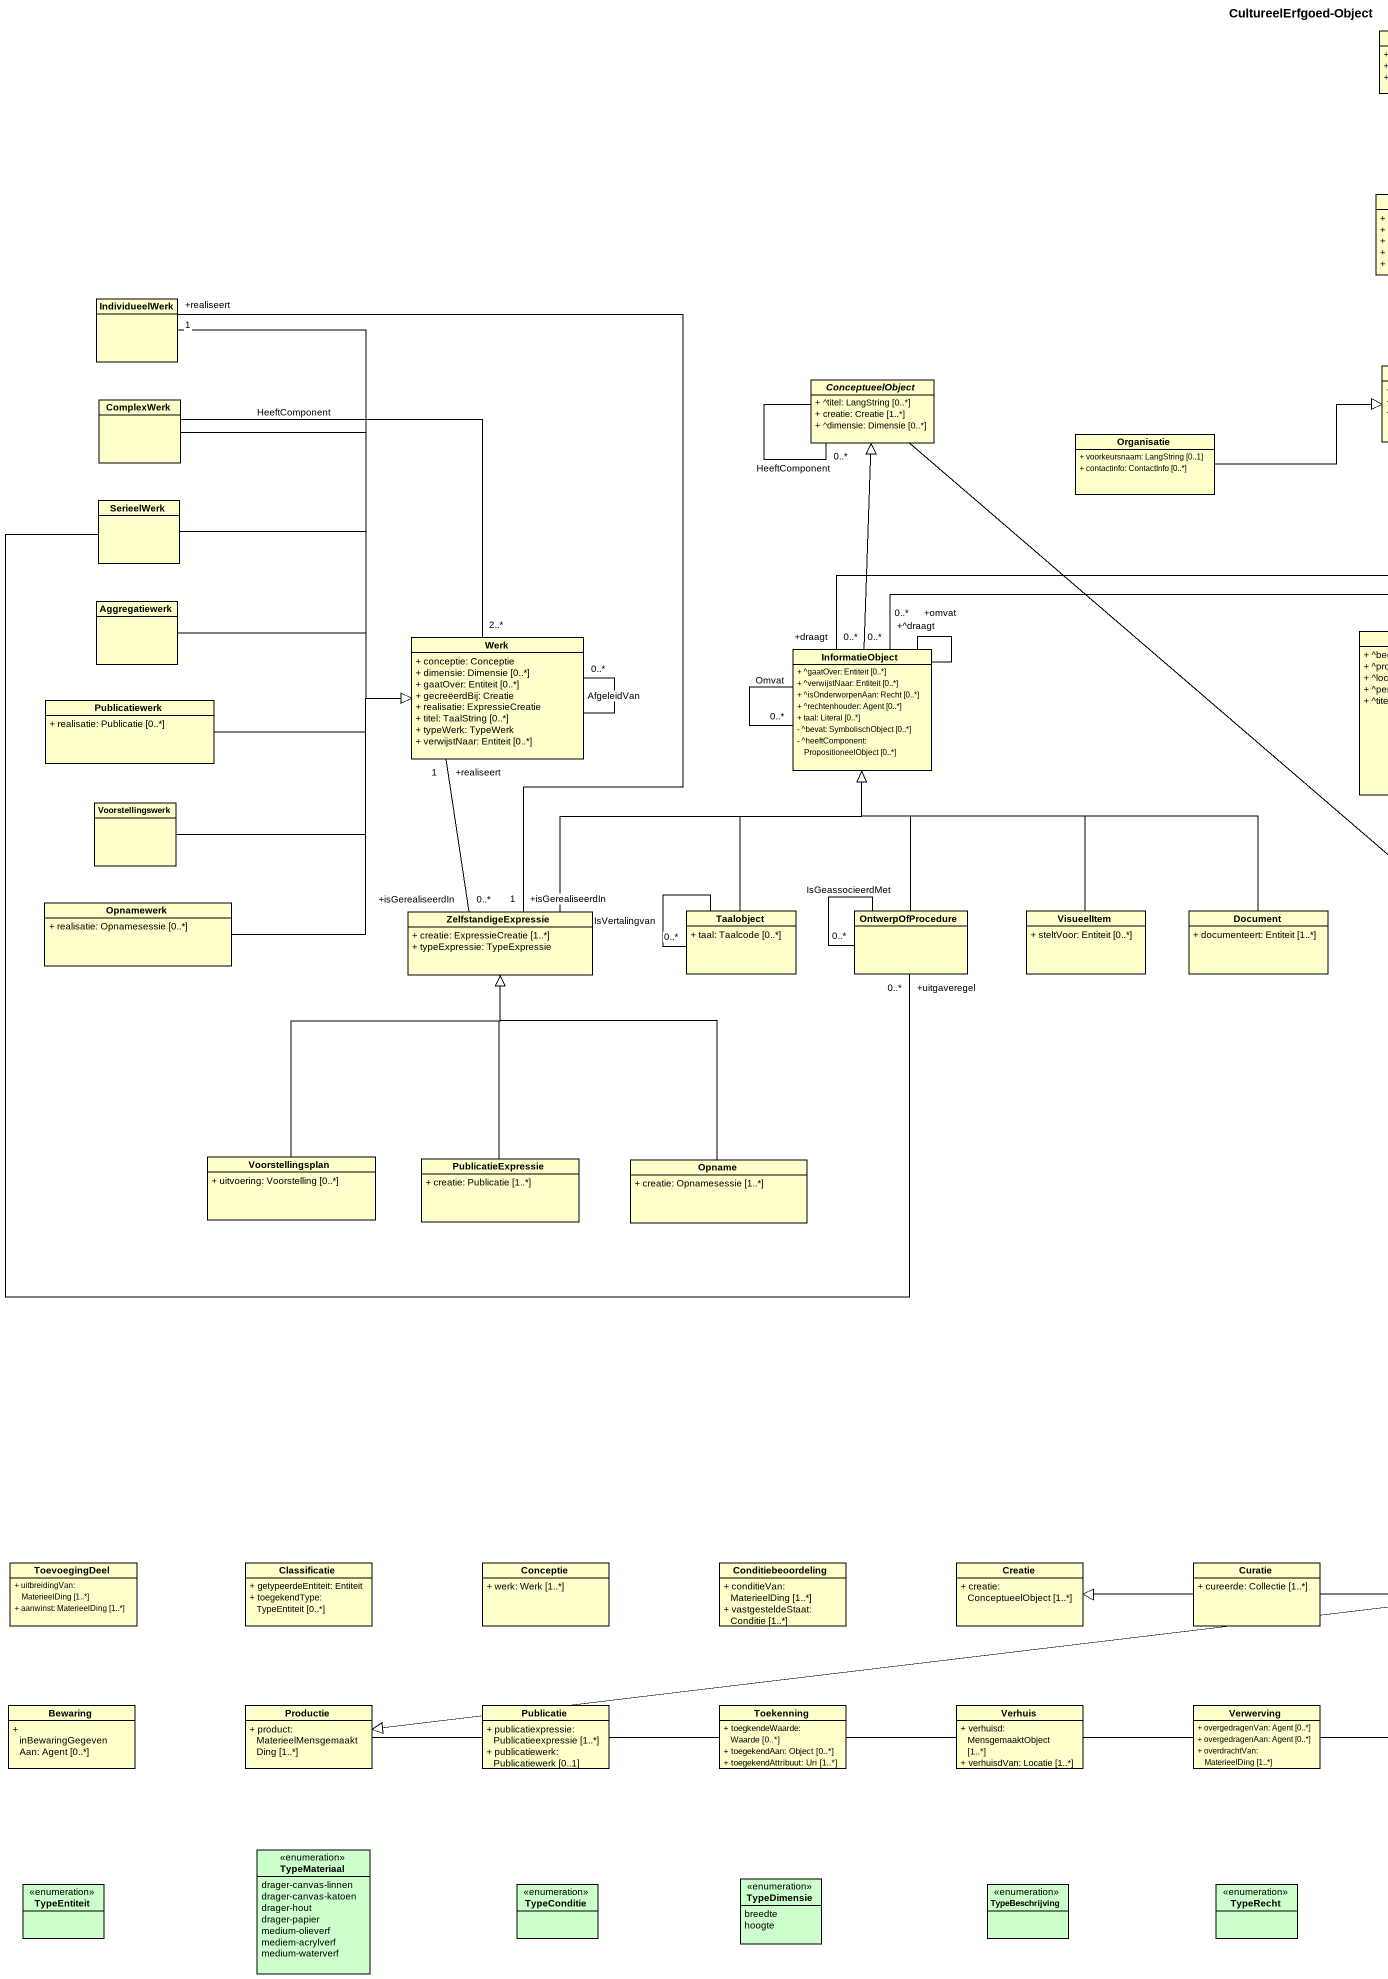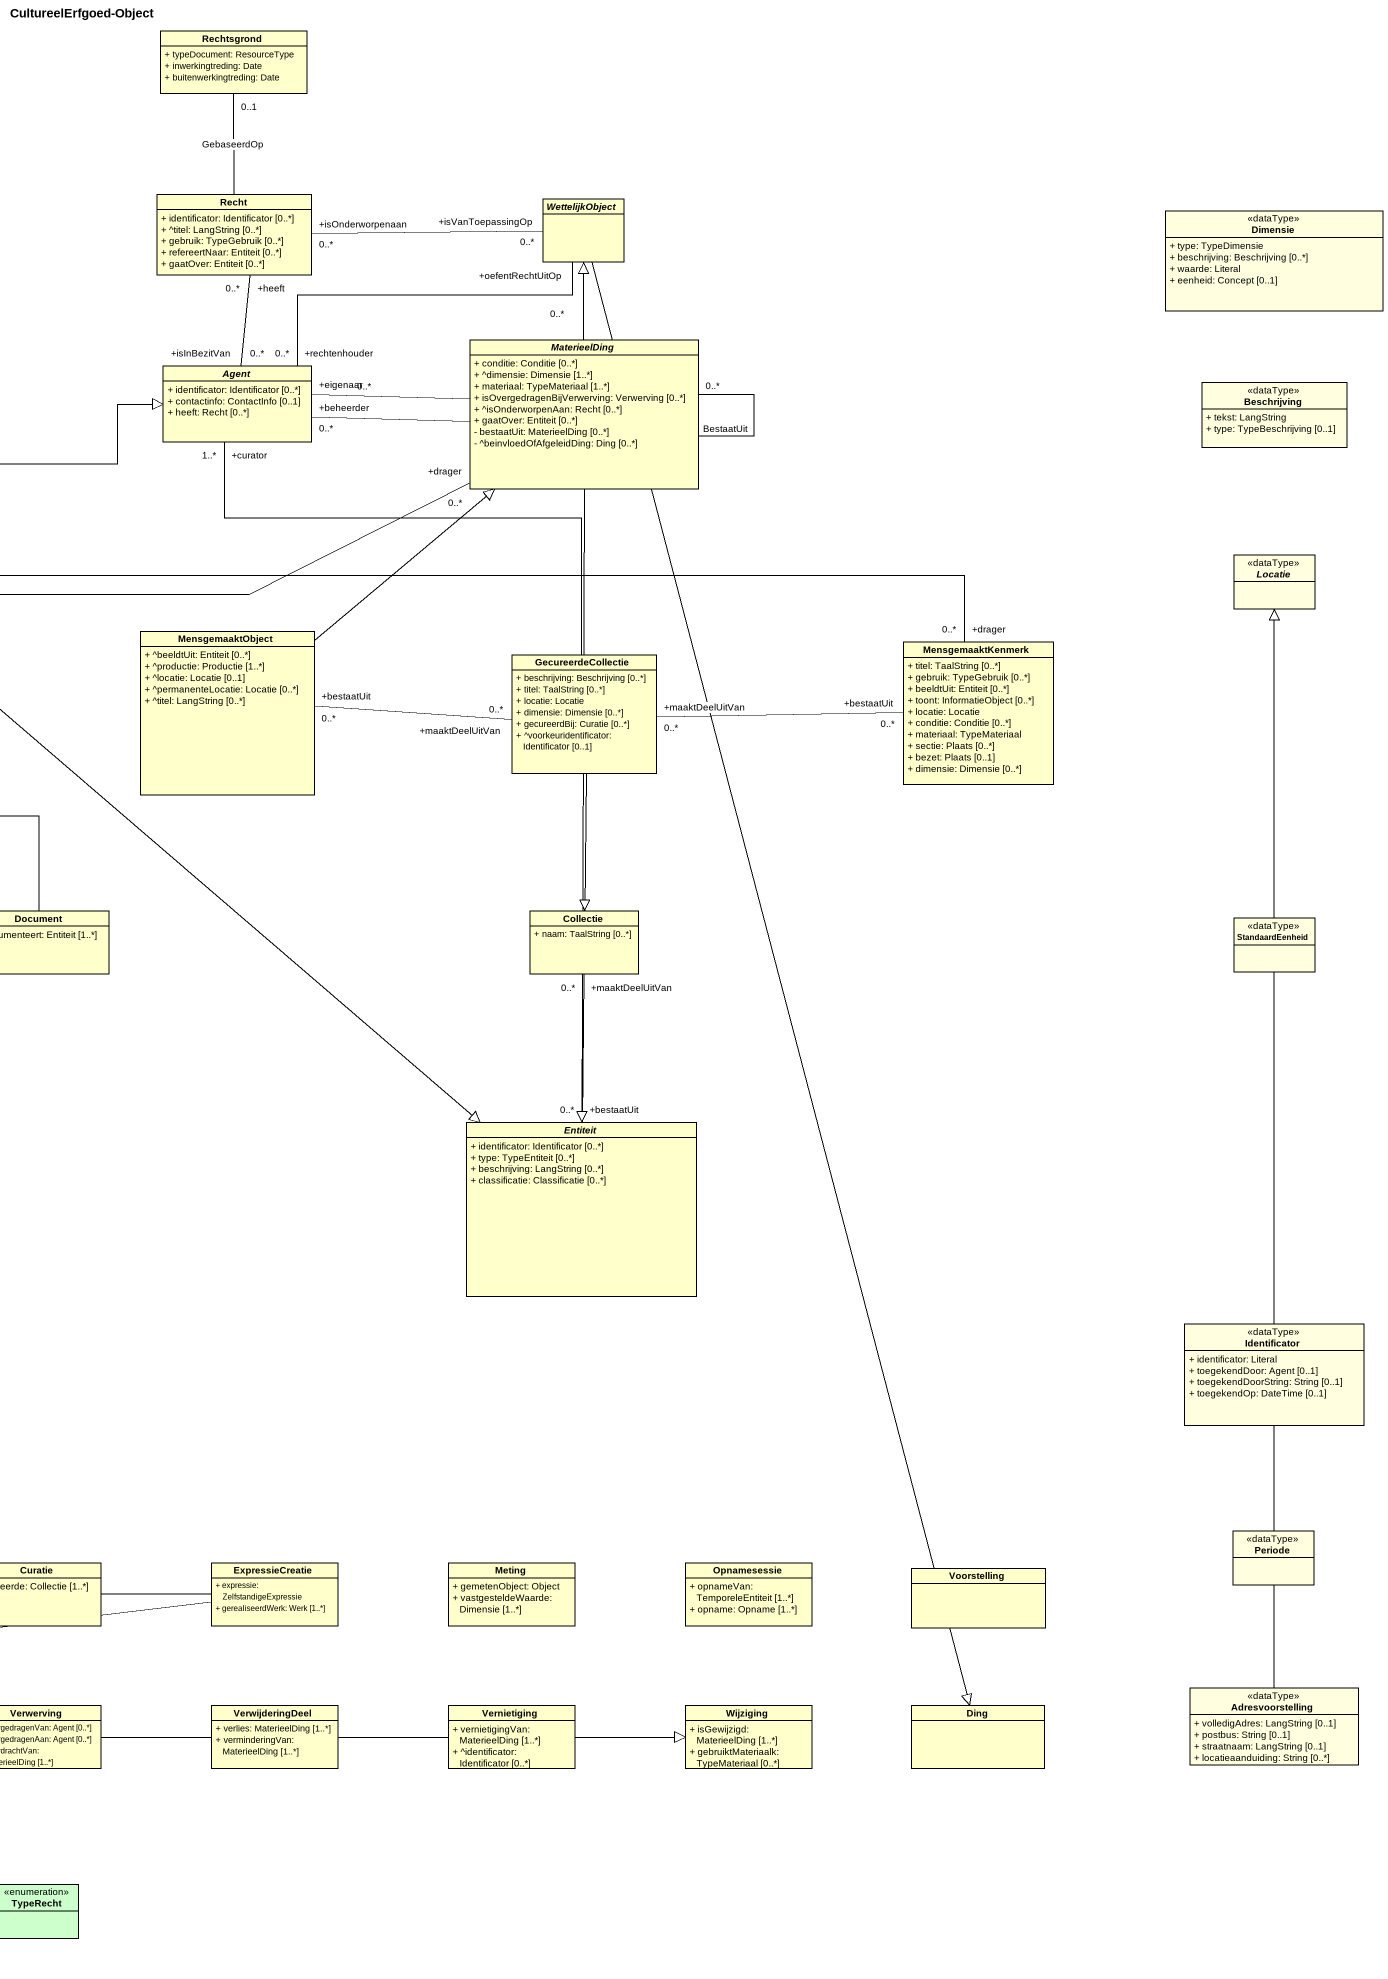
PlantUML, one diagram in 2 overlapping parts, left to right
@startuml
title CultureelErfgoed-Object
hide circle
hide empty members
skinparam classAttributeIconSize 0
class Rechtsgrond {
  + typeDocument: ResourceType
  + inwerkingtreding: Date
  + buitenwerkingtreding: Date
}
class Recht {
  + identificator: Identificator [0..*]
  + ^titel: LangString [0..*]
  + gebruik: TypeGebruik [0..*]
  + refereertNaar: Entiteit [0..*]
  + gaatOver: Entiteit [0..*]
}
abstract class WettelijkObject
class Dimensie <<dataType>> #FFFFE0 {
  + type: TypeDimensie
  + beschrijving: Beschrijving [0..*]
  + waarde: Literal
  + eenheid: Concept [0..1]
}
class IndividueelWerk
abstract class "Agent" as Agent_ {
  + identificator: Identificator [0..*]
  + contactinfo: ContactInfo [0..1]
  + heeft: Recht [0..*]
}
abstract class MaterieelDing {
  + conditie: Conditie [0..*]
  + ^dimensie: Dimensie [1..*]
  + materiaal: TypeMateriaal [1..*]
  + isOvergedragenBijVerwerving: Verwerving [0..*]
  + ^isOnderworpenAan: Recht [0..*]
  + gaatOver: Entiteit [0..*]
  - bestaatUit: MaterieelDing [0..*]
  - ^beinvloedOfAfgeleidDing: Ding [0..*]
}
class ComplexWerk
abstract class ConceptueelObject {
  + ^titel: LangString [0..*]
  + creatie: Creatie [1..*]
  + ^dimensie: Dimensie [0..*]
}
class Beschrijving <<dataType>> #FFFFE0 {
  + tekst: LangString
  + type: TypeBeschrijving [0..1]
}
class Organisatie {
  + voorkeursnaam: LangString [0..1]
  + contactinfo: ContactInfo [0..*]
}
class SerieelWerk
abstract class Locatie <<dataType>> #FFFFE0
class Aggregatiewerk
class Werk {
  + conceptie: Conceptie
  + dimensie: Dimensie [0..*]
  + gaatOver: Entiteit [0..*]
  + gecreëerdBij: Creatie
  + realisatie: ExpressieCreatie
  + titel: TaalString [0..*]
  + typeWerk: TypeWerk
  + verwijstNaar: Entiteit [0..*]
}
class InformatieObject {
  + ^gaatOver: Entiteit [0..*]
  + ^verwijstNaar: Entiteit [0..*]
  + ^isOnderworpenAan: Recht [0..*]
  + ^rechtenhouder: Agent [0..*]
  + taal: Literal [0..*]
  - ^bevat: SymbolischObject [0..*]
  - ^heeftComponent: PropositioneelObject [0..*]
}
class MensgemaaktObject {
  + ^beeldtUit: Entiteit [0..*]
  + ^productie: Productie [1..*]
  + ^locatie: Locatie [0..1]
  + ^permanenteLocatie: Locatie [0..*]
  + ^titel: LangString [0..*]
}
class GecureerdeCollectie {
  + beschrijving: Beschrijving [0..*]
  + titel: TaalString [0..*]
  + locatie: Locatie
  + dimensie: Dimensie [0..*]
  + gecureerdBij: Curatie [0..*]
  + ^voorkeuridentificator: Identificator [0..1]
}
class MensgemaaktKenmerk {
  + titel: TaalString [0..*]
  + gebruik: TypeGebruik [0..*]
  + beeldtUit: Entiteit [0..*]
  + toont: InformatieObject [0..*]
  + locatie: Locatie
  + conditie: Conditie [0..*]
  + materiaal: TypeMateriaal
  + sectie: Plaats [0..*]
  + bezet: Plaats [0..1]
  + dimensie: Dimensie [0..*]
}
class Publicatiewerk {
  + realisatie: Publicatie [0..*]
}
class Voorstellingswerk
class Opnamewerk {
  + realisatie: Opnamesessie [0..*]
}
class ZelfstandigeExpressie {
  + creatie: ExpressieCreatie [1..*]
  + typeExpressie: TypeExpressie
}
class Taalobject {
  + taal: Taalcode [0..*]
}
class OntwerpOfProcedure
class VisueelItem {
  + steltVoor: Entiteit [0..*]
}
class Document {
  + documenteert: Entiteit [1..*]
}
class Collectie {
  + naam: TaalString [0..*]
}
class StandaardEenheid <<dataType>> #FFFFE0
abstract class Entiteit {
  + identificator: Identificator [0..*]
  + type: TypeEntiteit [0..*]
  + beschrijving: LangString [0..*]
  + classificatie: Classificatie [0..*]
}
class Voorstellingsplan {
  + uitvoering: Voorstelling [0..*]
}
class PublicatieExpressie {
  + creatie: Publicatie [1..*]
}
class Opname {
  + creatie: Opnamesessie [1..*]
}
class Identificator <<dataType>> #FFFFE0 {
  + identificator: Literal
  + toegekendDoor: Agent [0..1]
  + toegekendDoorString: String [0..1]
  + toegekendOp: DateTime [0..1]
}
class Periode <<dataType>> #FFFFE0
class ToevoegingDeel {
  + uitbreidingVan: MaterieelDing [1..*]
  + aanwinst: MaterieelDing [1..*]
}
class Classificatie {
  + getypeerdeEntiteit: Entiteit
  + toegekendType: TypeEntiteit [0..*]
}
class Conceptie {
  + werk: Werk [1..*]
}
class Conditiebeoordeling {
  + conditieVan: MaterieelDing [1..*]
  + vastgesteldeStaat: Conditie [1..*]
}
class Creatie {
  + creatie: ConceptueelObject [1..*]
}
class Curatie {
  + cureerde: Collectie [1..*]
}
class ExpressieCreatie {
  + expressie: ZelfstandigeExpressie
  + gerealiseerdWerk: Werk [1..*]
}
class Meting {
  + gemetenObject: Object
  + vastgesteldeWaarde: Dimensie [1..*]
}
class Opnamesessie {
  + opnameVan: TemporeleEntiteit [1..*]
  + opname: Opname [1..*]
}
class Voorstelling
class Bewaring {
  + inBewaringGegevenAan: Agent [0..*]
}
class Productie {
  + product: MaterieelMensgemaaktDing [1..*]
}
class Publicatie {
  + publicatiexpressie: Publicatieexpressie [1..*]
  + publicatiewerk: Publicatiewerk [0..1]
}
class Toekenning {
  + toegkendeWaarde: Waarde [0..*]
  + toegekendAan: Object [0..*]
  + toegekendAttribuut: Uri [1..*]
}
class Verhuis {
  + verhuisd: MensgemaaktObject [1..*]
  + verhuisdVan: Locatie [1..*]
}
class Verwerving {
  + overgedragenVan: Agent [0..*]
  + overgedragenAan: Agent [0..*]
  + overdrachtVan: MaterieelDing [1..*]
}
class VerwijderingDeel {
  + verlies: MaterieelDing [1..*]
  + verminderingVan: MaterieelDing [1..*]
}
class Vernietiging {
  + vernietigingVan: MaterieelDing [1..*]
  + ^identificator: Identificator [0..*]
}
class Wijziging {
  + isGewijzigd: MaterieelDing [1..*]
  + gebruiktMateriaalk: TypeMateriaal [0..*]
}
class Ding
class Adresvoorstelling <<dataType>> #FFFFE0 {
  + volledigAdres: LangString [0..1]
  + postbus: String [0..1]
  + straatnaam: LangString [0..1]
  + locatieaanduiding: String [0..*]
}
enum TypeMateriaal #CCFFCC {
  drager-canvas-linnen
  drager-canvas-katoen
  drager-hout
  drager-papier
  medium-olieverf
  mediem-acrylverf
  medium-waterverf
}
enum TypeDimensie #CCFFCC {
  breedte
  hoogte
}
enum TypeEntiteit #CCFFCC
enum TypeConditie #CCFFCC
enum TypeBeschrijving #CCFFCC
enum TypeRecht #CCFFCC
Recht -up- "0..1" Rechtsgrond : GebaseerdOp
WettelijkObject "+isVanToepassingOp\n0..*" -left- "+isOnderworpenaan\n0..*" Recht
WettelijkObject "+oefentRechtUitOp\n0..*" -left- "+rechtenhouder\n0..*" Agent_
WettelijkObject --|> Ding
IndividueelWerk --|> Werk
IndividueelWerk "+realiseert\n1" -- "+isGerealiseerdIn\n1" ZelfstandigeExpressie
Agent_ "+isInBezitVan\n0..*" -up- "+heeft\n0..*" Recht
MaterieelDing -up-|> WettelijkObject
MaterieelDing -left- "+beheerder\n0..*" Agent_
MaterieelDing -left- "+eigenaar\n0..*" Agent_
MaterieelDing -- "0..*" MaterieelDing : BestaatUit
MaterieelDing "+drager\n0..*" -left- "+^draagt\n0..*" InformatieObject
MaterieelDing --|> Entiteit
ComplexWerk --|> Werk
ComplexWerk -- "2..*" Werk : HeeftComponent
ConceptueelObject -- "0..*" ConceptueelObject : HeeftComponent
ConceptueelObject --|> Entiteit
Organisatie -right-|> Agent_
SerieelWerk -right-|> Werk
SerieelWerk -right- "+uitgaveregel\n0..*" OntwerpOfProcedure
Aggregatiewerk -right-|> Werk
Werk -- "0..*" Werk : AfgeleidVan
Werk "+realiseert\n1" -- "+isGerealiseerdIn\n0..*" ZelfstandigeExpressie
InformatieObject -up-|> ConceptueelObject
InformatieObject -- "0..*" InformatieObject : Omvat
InformatieObject -- "+omvat\n0..*" InformatieObject
MensgemaaktObject -up-|> MaterieelDing
GecureerdeCollectie -up- "+curator\n1..*" Agent_
GecureerdeCollectie "+maaktDeelUitVan\n0..*" -left- "+bestaatUit\n0..*" MensgemaaktObject
GecureerdeCollectie --|> Collectie
MensgemaaktKenmerk "+drager\n0..*" -left- "+draagt\n0..*" InformatieObject
MensgemaaktKenmerk "+bestaatUit\n0..*" -left- "+maaktDeelUitVan\n0..*" GecureerdeCollectie
Publicatiewerk -right-|> Werk
Voorstellingswerk -right-|> Werk
Opnamewerk -up-|> Werk
ZelfstandigeExpressie -up-|> InformatieObject
Taalobject -up-|> InformatieObject
Taalobject -- "0..*" Taalobject : IsVertalingvan
OntwerpOfProcedure -up-|> InformatieObject
OntwerpOfProcedure -- "0..*" OntwerpOfProcedure : IsGeassocieerdMet
VisueelItem -up-|> InformatieObject
Document -left-|> InformatieObject
Collectie "+maaktDeelUitVan\n0..*" -- "+bestaatUit\n0..*" Entiteit
Voorstellingsplan -up-|> ZelfstandigeExpressie
PublicatieExpressie -up-|> ZelfstandigeExpressie
Opname -up-|> ZelfstandigeExpressie
ExpressieCreatie -left-|> Creatie
ExpressieCreatie -left-|> Productie
Productie -right-|> Wijziging
Adresvoorstelling -up-|> Locatie
@enduml
